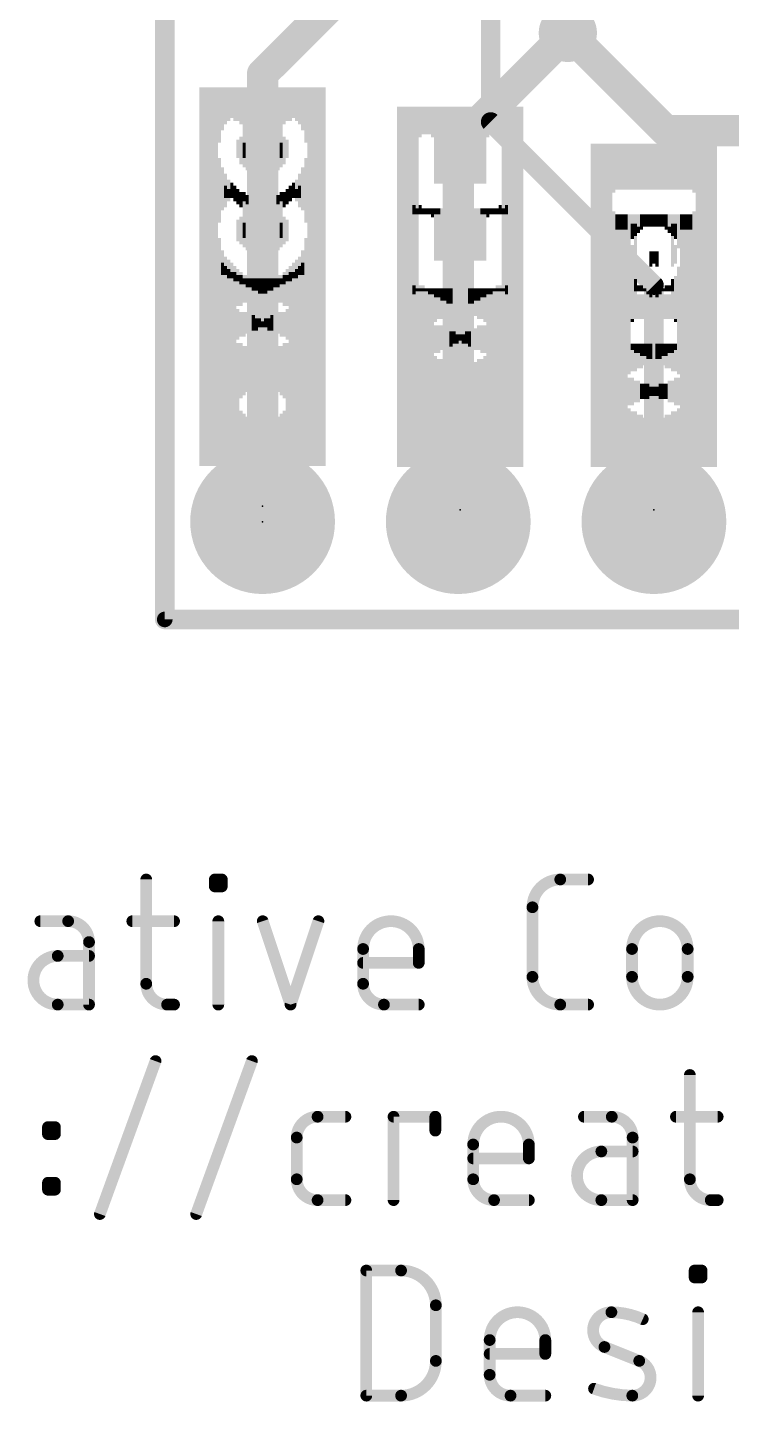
# Model space of a CAD drawing. Extents: x -29.2 to 57.4, y -10.7 to 25.5.
# Drawn here: x -1.78 to 7.36, y -10.16 to 7.69 of the extents above; entities that cross this region are included whole.
import ezdxf

# ---------------------------------------------------------------- set-up
doc = ezdxf.new("R2010")
doc.units = 0
for name, color, linetype in [('1', 12, 'CONTINUOUS'), ('16', 132, 'CONTINUOUS'), ('17', 110, 'CONTINUOUS'), ('18', 110, 'CONTINUOUS'), ('20', 31, 'CONTINUOUS'), ('21', 253, 'CONTINUOUS'), ('22', 253, 'CONTINUOUS'), ('23', 53, 'CONTINUOUS'), ('24', 53, 'CONTINUOUS'), ('51', 253, 'CONTINUOUS')]:
    doc.layers.add(name, color=color, linetype=linetype)

# ---------------------------------------------------------------- blocks, each defined once
blk = doc.blocks.new('RECT')
blk.add_solid([(-0.5, -0.5), (0.5, -0.5), (-0.5, 0.5), (0.5, 0.5)])
blk = doc.blocks.new('ROUNDP')
at = {"const_width": 0.5}
blk.add_lwpolyline([(0, -0.25, 1), (0, 0.25, 1), (0, -0.25)], format="xyb", dxfattribs=at)
blk = doc.blocks.new('ROUNDV')
at = {"const_width": 0.5}
blk.add_lwpolyline([(0, -0.25, 1), (0, 0.25, 1), (0, -0.25)], format="xyb", dxfattribs=at)

msp = doc.modelspace()

# ---------------------------------------------------------------- linework, layer by layer
at = {"layer": '1'}
for points, const_width in [([(0, 25.4), (0, 0)], 0.254), ([(4.2306, 10.4512), (4.2306, 6.4628)], 0.254), ([(5.2324, 7.62), (5.2324, 9.522)], 0.4064), ([(2.4354, 8.252), (1.27, 7.0866)], 0.4064), ([(1.27, 7.0866), (1.27, 1.27)], 0.4064), ([(4.2306, 6.4628), (6.35, 4.3434)], 0.254), ([(6.35, 4.3434), (6.35, 1.27)], 0.254), ([(0, 0), (22.86, 0)], 0.254)]:
    msp.add_lwpolyline(points, dxfattribs=dict(at, const_width=const_width))
for points, const_width in [([(5.1308, 7.62, 1), (5.334, 7.62)], 0.2032), ([(1.3716, 7.0866, 1), (1.1684, 7.0866)], 0.2032), ([(1.1982, 7.1584, 1), (1.3418, 7.0148)], 0.2032), ([(4.2755, 6.5077, 1), (4.1857, 6.4179)], 0.127), ([(4.1671, 6.4628, 1), (4.2941, 6.4628)], 0.127), ([(6.4135, 4.3434, 1), (6.2865, 4.3434)], 0.127), ([(6.3051, 4.2985, 1), (6.3949, 4.3883)], 0.127), ([(1.1684, 1.27, 1), (1.3716, 1.27)], 0.2032), ([(6.2865, 1.27, 1), (6.4135, 1.27)], 0.127), ([(0, 0.0635, 1), (0, -0.0635)], 0.127), ([(-0.0635, 0, 1), (0.0635, 0)], 0.127)]:
    msp.add_lwpolyline(points, format="xyb", dxfattribs=dict(at, const_width=const_width))
at = {"layer": '16'}
for points, const_width in [([(0, 25.4), (0, 0)], 0.254), ([(3.81, 6.1976), (5.2324, 7.62)], 0.4064), ([(5.2324, 7.62), (6.5024, 6.35)], 0.4064), ([(6.5024, 6.35), (11.5125, 6.35)], 0.4064), ([(3.81, 1.27), (3.81, 6.1976)], 0.4064), ([(0, 0), (22.86, 0)], 0.254)]:
    msp.add_lwpolyline(points, dxfattribs=dict(at, const_width=const_width))
for points, const_width in [([(5.3042, 7.6918, 1), (5.1606, 7.5482)], 0.2032), ([(5.3042, 7.5482, 1), (5.1606, 7.6918)], 0.2032), ([(6.5024, 6.4516, 1), (6.5024, 6.2484)], 0.2032), ([(6.4306, 6.2782, 1), (6.5742, 6.4218)], 0.2032), ([(3.9116, 6.1976, 1), (3.7084, 6.1976)], 0.2032), ([(3.7382, 6.2694, 1), (3.8818, 6.1258)], 0.2032), ([(3.7084, 1.27, 1), (3.9116, 1.27)], 0.2032), ([(0, 0.0635, 1), (0, -0.0635)], 0.127), ([(-0.0635, 0, 1), (0.0635, 0)], 0.127)]:
    msp.add_lwpolyline(points, format="xyb", dxfattribs=dict(at, const_width=const_width))
at = {"layer": '20', "const_width": 0.2032}
for points in [[(0, 25.4), (0, 0)], [(0, 0), (22.86, 0)]]:
    msp.add_lwpolyline(points, dxfattribs=at)
at = {"layer": '20', "const_width": 0.1016}
for points in [[(0, 0.0508, 1), (0, -0.0508)], [(-0.0508, 0, 1), (0.0508, 0)]]:
    msp.add_lwpolyline(points, format="xyb", dxfattribs=at)
at = {"layer": '23'}
for p in [(1.27, 1.4732), (1.27, 1.27), (3.8354, 1.4224), (6.35, 1.4224)]:
    msp.add_point(p, dxfattribs=at)
at = {"layer": '24'}
for p in [(1.27, 1.4732), (3.8354, 1.4224), (6.35, 1.4224)]:
    msp.add_point(p, dxfattribs=at)
at = {"layer": '51', "const_width": 0.1524}
for points in [[(-0.2403, -3.3782), (-0.2403, -4.7329)], [(0.6501, -3.4685), (0.6501, -3.3782)], [(0.6501, -3.3782), (0.7404, -3.3782)], [(0.7404, -3.3782), (0.7404, -3.4685)], [(5.1341, -3.3782), (5.4953, -3.3782)], [(0.7404, -3.4685), (0.6501, -3.4685)], [(4.7728, -4.6426), (4.7728, -3.7394)], [(-1.2538, -3.9201), (-1.615, -3.9201)], [(-0.4209, -3.9201), (0.1209, -3.9201)], [(0.6953, -5.0038), (0.6953, -3.9201)], [(1.2719, -3.9201), (1.6331, -5.0038)], [(1.6331, -5.0038), (1.9944, -3.9201)], [(-0.9829, -5.0038), (-0.9829, -4.191)], [(2.5745, -4.7329), (2.5745, -4.2813)], [(3.297, -4.2813), (3.297, -4.4619)], [(6.0655, -4.6426), (6.0655, -4.2813)], [(6.788, -4.2813), (6.788, -4.6426)], [(-0.9829, -4.3716), (-1.3893, -4.3716)], [(3.297, -4.4619), (2.5745, -4.4619)], [(-1.3893, -5.0038), (-0.9829, -5.0038)], [(0.0306, -5.0038), (0.1209, -5.0038)], [(3.297, -5.0038), (2.8454, -5.0038)], [(5.4953, -5.0038), (5.1341, -5.0038)], [(-0.8419, -7.7244), (-0.1194, -5.7376)], [(0.4086, -7.7244), (1.1311, -5.7376)], [(6.8162, -5.9182), (6.8162, -7.2729)], [(1.9839, -6.4601), (2.3451, -6.4601)], [(2.9702, -7.5438), (2.9702, -6.4601)], [(2.9702, -6.4601), (3.5121, -6.4601)], [(3.5121, -6.4601), (3.5121, -6.6407)], [(5.8027, -6.4601), (5.4415, -6.4601)], [(6.6356, -6.4601), (7.1774, -6.4601)], [(-1.5158, -6.6858), (-1.5158, -6.5955)], [(-1.5158, -6.5955), (-1.4255, -6.5955)], [(-1.4255, -6.5955), (-1.4255, -6.6858)], [(-1.4255, -6.6858), (-1.5158, -6.6858)], [(1.713, -7.2729), (1.713, -6.731)], [(4.0038, -7.2729), (4.0038, -6.8213)], [(4.7263, -6.8213), (4.7263, -7.0019)], [(6.0737, -7.5438), (6.0737, -6.731)], [(4.7263, -7.0019), (4.0038, -7.0019)], [(6.0737, -6.9116), (5.6673, -6.9116)], [(-1.5158, -7.4083), (-1.5158, -7.318)], [(-1.5158, -7.318), (-1.4255, -7.318)], [(-1.4255, -7.318), (-1.4255, -7.4083)], [(-1.4255, -7.4083), (-1.5158, -7.4083)], [(2.3451, -7.5438), (1.9839, -7.5438)], [(4.7263, -7.5438), (4.2747, -7.5438)], [(5.6673, -7.5438), (6.0737, -7.5438)], [(7.0871, -7.5438), (7.1774, -7.5438)], [(2.6162, -10.0838), (2.6162, -8.4582)], [(2.6162, -8.4582), (3.0678, -8.4582)], [(6.8783, -8.5485), (6.8783, -8.4582)], [(6.8783, -8.4582), (6.9686, -8.4582)], [(6.9686, -8.4582), (6.9686, -8.5485)], [(6.9686, -8.5485), (6.8783, -8.5485)], [(3.5193, -8.9098), (3.5193, -9.6322)], [(6.9235, -10.0838), (6.9235, -9.0001)], [(4.2175, -9.8129), (4.2175, -9.3613)], [(4.94, -9.3613), (4.94, -9.5419)], [(6.1593, -9.6322), (5.7077, -9.4516)], [(4.94, -9.5419), (4.2175, -9.5419)], [(3.0678, -10.0838), (2.6162, -10.0838)], [(4.94, -10.0838), (4.4885, -10.0838)]]:
    msp.add_lwpolyline(points, dxfattribs=at)
at = {"layer": '51'}
for points, const_width in [([(-0.2022, -3.3782, 1), (-0.2784, -3.3782)], 0.0762), ([(0.6882, -3.3782, 1), (0.612, -3.3782)], 0.0762), ([(0.6501, -3.3401, 1), (0.6501, -3.4163)], 0.0762), ([(0.7785, -3.3782, 1), (0.7023, -3.3782)], 0.0762), ([(0.7404, -3.4163, 1), (0.7404, -3.3401)], 0.0762), ([(5.1341, -3.3782, 0.4142), (4.7728, -3.7394)], 0.1524), ([(5.1341, -3.3401, 1), (5.1341, -3.4163)], 0.0762), ([(5.1341, -3.4163, 1), (5.1341, -3.3401)], 0.0762), ([(5.4953, -3.4163, 1), (5.4953, -3.3401)], 0.0762), ([(0.6501, -3.4304, 1), (0.6501, -3.5066)], 0.0762), ([(0.612, -3.4685, 1), (0.6882, -3.4685)], 0.0762), ([(0.7023, -3.4685, 1), (0.7785, -3.4685)], 0.0762), ([(0.7404, -3.5066, 1), (0.7404, -3.4304)], 0.0762), ([(4.8109, -3.7394, 1), (4.7347, -3.7394)], 0.0762), ([(4.7347, -3.7394, 1), (4.8109, -3.7394)], 0.0762), ([(-1.615, -3.882, 1), (-1.615, -3.9582)], 0.0762), ([(-0.9829, -4.191, 0.4142), (-1.2538, -3.9201)], 0.1524), ([(-1.2538, -3.882, 1), (-1.2538, -3.9582)], 0.0762), ([(-1.2538, -3.9582, 1), (-1.2538, -3.882)], 0.0762), ([(-0.4209, -3.882, 1), (-0.4209, -3.9582)], 0.0762), ([(0.1209, -3.9582, 1), (0.1209, -3.882)], 0.0762), ([(0.7334, -3.9201, 1), (0.6572, -3.9201)], 0.0762), ([(1.308, -3.908, 1), (1.2358, -3.9321)], 0.0762), ([(2.0305, -3.9321, 1), (1.9582, -3.908)], 0.0762), ([(3.297, -4.2813, 1), (2.5745, -4.2813)], 0.1524), ([(6.788, -4.2813, 1), (6.0655, -4.2813)], 0.1524), ([(-0.9448, -4.191, 1), (-1.021, -4.191)], 0.0762), ([(-1.021, -4.191, 1), (-0.9448, -4.191)], 0.0762), ([(2.6126, -4.2813, 1), (2.5364, -4.2813)], 0.0762), ([(2.5364, -4.2813, 1), (2.6126, -4.2813)], 0.0762), ([(3.3351, -4.2813, 1), (3.2589, -4.2813)], 0.0762), ([(3.2589, -4.2813, 1), (3.3351, -4.2813)], 0.0762), ([(6.1036, -4.2813, 1), (6.0274, -4.2813)], 0.0762), ([(6.0274, -4.2813, 1), (6.1036, -4.2813)], 0.0762), ([(6.8261, -4.2813, 1), (6.7499, -4.2813)], 0.0762), ([(6.7499, -4.2813, 1), (6.8261, -4.2813)], 0.0762), ([(-1.3893, -4.3716, 1), (-1.3893, -5.0038)], 0.1524), ([(-1.3893, -4.3335, 1), (-1.3893, -4.4097)], 0.0762), ([(-1.3893, -4.4097, 1), (-1.3893, -4.3335)], 0.0762), ([(-0.9829, -4.4097, 1), (-0.9829, -4.3335)], 0.0762), ([(2.5745, -4.4238, 1), (2.5745, -4.5)], 0.0762), ([(3.2589, -4.4619, 1), (3.3351, -4.4619)], 0.0762), ([(3.297, -4.5, 1), (3.297, -4.4238)], 0.0762), ([(4.7728, -4.6426, 0.4142), (5.1341, -5.0038)], 0.1524), ([(4.8109, -4.6426, 1), (4.7347, -4.6426)], 0.0762), ([(4.7347, -4.6426, 1), (4.8109, -4.6426)], 0.0762), ([(6.0655, -4.6426, 1), (6.788, -4.6426)], 0.1524), ([(6.1036, -4.6426, 1), (6.0274, -4.6426)], 0.0762), ([(6.0274, -4.6426, 1), (6.1036, -4.6426)], 0.0762), ([(6.8261, -4.6426, 1), (6.7499, -4.6426)], 0.0762), ([(6.7499, -4.6426, 1), (6.8261, -4.6426)], 0.0762), ([(-0.2403, -4.7329, 0.4142), (0.0306, -5.0038)], 0.1524), ([(-0.2022, -4.7329, 1), (-0.2784, -4.7329)], 0.0762), ([(-0.2784, -4.7329, 1), (-0.2022, -4.7329)], 0.0762), ([(2.5745, -4.7329, 0.4142), (2.8454, -5.0038)], 0.1524), ([(2.6126, -4.7329, 1), (2.5364, -4.7329)], 0.0762), ([(2.5364, -4.7329, 1), (2.6126, -4.7329)], 0.0762), ([(-1.3893, -4.9657, 1), (-1.3893, -5.0419)], 0.0762), ([(-1.3893, -5.0419, 1), (-1.3893, -4.9657)], 0.0762), ([(-1.021, -5.0038, 1), (-0.9448, -5.0038)], 0.0762), ([(-0.9829, -5.0419, 1), (-0.9829, -4.9657)], 0.0762), ([(0.0306, -4.9657, 1), (0.0306, -5.0419)], 0.0762), ([(0.0306, -5.0419, 1), (0.0306, -4.9657)], 0.0762), ([(0.1209, -5.0419, 1), (0.1209, -4.9657)], 0.0762), ([(0.6572, -5.0038, 1), (0.7334, -5.0038)], 0.0762), ([(1.597, -4.9918, 1), (1.6693, -5.0158)], 0.0762), ([(1.597, -5.0158, 1), (1.6693, -4.9918)], 0.0762), ([(2.8454, -4.9657, 1), (2.8454, -5.0419)], 0.0762), ([(2.8454, -5.0419, 1), (2.8454, -4.9657)], 0.0762), ([(3.297, -5.0419, 1), (3.297, -4.9657)], 0.0762), ([(5.1341, -4.9657, 1), (5.1341, -5.0419)], 0.0762), ([(5.1341, -5.0419, 1), (5.1341, -4.9657)], 0.0762), ([(5.4953, -5.0419, 1), (5.4953, -4.9657)], 0.0762), ([(-0.0836, -5.7506, 1), (-0.1552, -5.7246)], 0.0762), ([(1.1669, -5.7506, 1), (1.0953, -5.7246)], 0.0762), ([(6.8543, -5.9182, 1), (6.7781, -5.9182)], 0.0762), ([(1.9839, -6.4601, 0.4142), (1.713, -6.731)], 0.1524), ([(1.9839, -6.422, 1), (1.9839, -6.4982)], 0.0762), ([(1.9839, -6.4982, 1), (1.9839, -6.422)], 0.0762), ([(2.3451, -6.4982, 1), (2.3451, -6.422)], 0.0762), ([(3.0083, -6.4601, 1), (2.9321, -6.4601)], 0.0762), ([(2.9702, -6.422, 1), (2.9702, -6.4982)], 0.0762), ([(3.5502, -6.4601, 1), (3.474, -6.4601)], 0.0762), ([(3.5121, -6.4982, 1), (3.5121, -6.422)], 0.0762), ([(4.7263, -6.8213, 1), (4.0038, -6.8213)], 0.1524), ([(5.4415, -6.422, 1), (5.4415, -6.4982)], 0.0762), ([(6.0737, -6.731, 0.4142), (5.8027, -6.4601)], 0.1524), ([(5.8027, -6.422, 1), (5.8027, -6.4982)], 0.0762), ([(5.8027, -6.4982, 1), (5.8027, -6.422)], 0.0762), ([(6.6356, -6.422, 1), (6.6356, -6.4982)], 0.0762), ([(7.1774, -6.4982, 1), (7.1774, -6.422)], 0.0762), ([(-1.4777, -6.5955, 1), (-1.5539, -6.5955)], 0.0762), ([(-1.5158, -6.5574, 1), (-1.5158, -6.6336)], 0.0762), ([(-1.3874, -6.5955, 1), (-1.4636, -6.5955)], 0.0762), ([(-1.4255, -6.6336, 1), (-1.4255, -6.5574)], 0.0762), ([(3.474, -6.6407, 1), (3.5502, -6.6407)], 0.0762), ([(-1.5158, -6.6477, 1), (-1.5158, -6.7239)], 0.0762), ([(-1.5539, -6.6858, 1), (-1.4777, -6.6858)], 0.0762), ([(-1.4636, -6.6858, 1), (-1.3874, -6.6858)], 0.0762), ([(-1.4255, -6.7239, 1), (-1.4255, -6.6477)], 0.0762), ([(1.7511, -6.731, 1), (1.6749, -6.731)], 0.0762), ([(1.6749, -6.731, 1), (1.7511, -6.731)], 0.0762), ([(4.0419, -6.8213, 1), (3.9657, -6.8213)], 0.0762), ([(4.7644, -6.8213, 1), (4.6882, -6.8213)], 0.0762), ([(6.1118, -6.731, 1), (6.0356, -6.731)], 0.0762), ([(6.0356, -6.731, 1), (6.1118, -6.731)], 0.0762), ([(3.9657, -6.8213, 1), (4.0419, -6.8213)], 0.0762), ([(4.0038, -6.9638, 1), (4.0038, -7.04)], 0.0762), ([(4.6882, -6.8213, 1), (4.7644, -6.8213)], 0.0762), ([(4.7263, -7.04, 1), (4.7263, -6.9638)], 0.0762), ([(5.6673, -6.9116, 1), (5.6673, -7.5438)], 0.1524), ([(5.6673, -6.8735, 1), (5.6673, -6.9497)], 0.0762), ([(5.6673, -6.9497, 1), (5.6673, -6.8735)], 0.0762), ([(6.0737, -6.9497, 1), (6.0737, -6.8735)], 0.0762), ([(4.6882, -7.0019, 1), (4.7644, -7.0019)], 0.0762), ([(-1.4777, -7.318, 1), (-1.5539, -7.318)], 0.0762), ([(-1.5158, -7.2799, 1), (-1.5158, -7.3561)], 0.0762), ([(-1.3874, -7.318, 1), (-1.4636, -7.318)], 0.0762), ([(-1.4255, -7.3561, 1), (-1.4255, -7.2799)], 0.0762), ([(1.713, -7.2729, 0.4142), (1.9839, -7.5438)], 0.1524), ([(1.7511, -7.2729, 1), (1.6749, -7.2729)], 0.0762), ([(1.6749, -7.2729, 1), (1.7511, -7.2729)], 0.0762), ([(4.0038, -7.2729, 0.4142), (4.2747, -7.5438)], 0.1524), ([(4.0419, -7.2729, 1), (3.9657, -7.2729)], 0.0762), ([(3.9657, -7.2729, 1), (4.0419, -7.2729)], 0.0762), ([(6.8162, -7.2729, 0.4142), (7.0871, -7.5438)], 0.1524), ([(6.8543, -7.2729, 1), (6.7781, -7.2729)], 0.0762), ([(6.7781, -7.2729, 1), (6.8543, -7.2729)], 0.0762), ([(-1.5158, -7.3702, 1), (-1.5158, -7.4464)], 0.0762), ([(-1.5539, -7.4083, 1), (-1.4777, -7.4083)], 0.0762), ([(-1.4636, -7.4083, 1), (-1.3874, -7.4083)], 0.0762), ([(-1.4255, -7.4464, 1), (-1.4255, -7.3702)], 0.0762), ([(1.9839, -7.5057, 1), (1.9839, -7.5819)], 0.0762), ([(1.9839, -7.5819, 1), (1.9839, -7.5057)], 0.0762), ([(2.3451, -7.5819, 1), (2.3451, -7.5057)], 0.0762), ([(4.2747, -7.5057, 1), (4.2747, -7.5819)], 0.0762), ([(4.2747, -7.5819, 1), (4.2747, -7.5057)], 0.0762), ([(4.7263, -7.5819, 1), (4.7263, -7.5057)], 0.0762), ([(5.6673, -7.5057, 1), (5.6673, -7.5819)], 0.0762), ([(5.6673, -7.5819, 1), (5.6673, -7.5057)], 0.0762), ([(6.0737, -7.5819, 1), (6.0737, -7.5057)], 0.0762), ([(7.0871, -7.5057, 1), (7.0871, -7.5819)], 0.0762), ([(7.0871, -7.5819, 1), (7.0871, -7.5057)], 0.0762), ([(7.1774, -7.5819, 1), (7.1774, -7.5057)], 0.0762), ([(-0.8777, -7.7114, 1), (-0.8061, -7.7374)], 0.0762), ([(0.3728, -7.7114, 1), (0.4444, -7.7374)], 0.0762), ([(2.9321, -7.5438, 1), (3.0083, -7.5438)], 0.0762), ([(6.0356, -7.5438, 1), (6.1118, -7.5438)], 0.0762), ([(2.6543, -8.4582, 1), (2.5781, -8.4582)], 0.0762), ([(2.6162, -8.4201, 1), (2.6162, -8.4963)], 0.0762), ([(3.5193, -8.9098, 0.4142), (3.0678, -8.4582)], 0.1524), ([(3.0678, -8.4201, 1), (3.0678, -8.4963)], 0.0762), ([(3.0678, -8.4963, 1), (3.0678, -8.4201)], 0.0762), ([(6.9164, -8.4582, 1), (6.8402, -8.4582)], 0.0762), ([(6.8783, -8.4201, 1), (6.8783, -8.4963)], 0.0762), ([(7.0067, -8.4582, 1), (6.9305, -8.4582)], 0.0762), ([(6.9686, -8.4963, 1), (6.9686, -8.4201)], 0.0762), ([(6.8783, -8.5104, 1), (6.8783, -8.5866)], 0.0762), ([(6.8402, -8.5485, 1), (6.9164, -8.5485)], 0.0762), ([(6.9305, -8.5485, 1), (7.0067, -8.5485)], 0.0762), ([(6.9686, -8.5866, 1), (6.9686, -8.5104)], 0.0762), ([(3.5574, -8.9098, 1), (3.4812, -8.9098)], 0.0762), ([(3.4812, -8.9098, 1), (3.5574, -8.9098)], 0.0762), ([(4.94, -9.3613, 1), (4.2175, -9.3613)], 0.1524), ([(5.798, -9.0001, 0.8318), (5.7077, -9.4516)], 0.1524), ([(6.2044, -9.0904, 0.1026), (5.798, -9.0001)], 0.1524), ([(5.7986, -8.962, 1), (5.7975, -9.0382)], 0.0762), ([(5.7975, -9.0382, 1), (5.7986, -8.962)], 0.0762), ([(6.9616, -9.0001, 1), (6.8854, -9.0001)], 0.0762), ([(6.1888, -9.1251, 1), (6.2201, -9.0556)], 0.0762), ([(4.2556, -9.3613, 1), (4.1794, -9.3613)], 0.0762), ([(4.1794, -9.3613, 1), (4.2556, -9.3613)], 0.0762), ([(4.9781, -9.3613, 1), (4.9019, -9.3613)], 0.0762), ([(4.9019, -9.3613, 1), (4.9781, -9.3613)], 0.0762), ([(5.7219, -9.4163, 1), (5.6936, -9.487)], 0.0762), ([(5.6936, -9.487, 1), (5.7219, -9.4162)], 0.0762), ([(3.0678, -10.0838, 0.4142), (3.5193, -9.6322)], 0.1524), ([(3.5574, -9.6322, 1), (3.4812, -9.6322)], 0.0762), ([(3.4812, -9.6322, 1), (3.5574, -9.6322)], 0.0762), ([(4.2175, -9.5038, 1), (4.2175, -9.58)], 0.0762), ([(4.9019, -9.5419, 1), (4.9781, -9.5419)], 0.0762), ([(4.94, -9.58, 1), (4.94, -9.5038)], 0.0762), ([(6.0689, -10.0838, 0.8318), (6.1593, -9.6322)], 0.1524), ([(6.1734, -9.5969, 1), (6.1451, -9.6676)], 0.0762), ([(6.1451, -9.6676, 1), (6.1734, -9.5969)], 0.0762), ([(4.2175, -9.8129, 0.4142), (4.4885, -10.0838)], 0.1524), ([(4.2556, -9.8129, 1), (4.1794, -9.8129)], 0.0762), ([(4.1794, -9.8129, 1), (4.2556, -9.8129)], 0.0762), ([(5.5851, -9.9576, 1), (5.5593, -10.0293)], 0.0762), ([(5.5722, -9.9935, 0.083), (6.0689, -10.0838)], 0.1524), ([(2.6162, -10.0457, 1), (2.6162, -10.1219)], 0.0762), ([(2.5781, -10.0838, 1), (2.6543, -10.0838)], 0.0762), ([(3.0678, -10.0457, 1), (3.0678, -10.1219)], 0.0762), ([(3.0678, -10.1219, 1), (3.0678, -10.0457)], 0.0762), ([(4.4885, -10.0457, 1), (4.4885, -10.1219)], 0.0762), ([(4.4885, -10.1219, 1), (4.4885, -10.0457)], 0.0762), ([(4.94, -10.1219, 1), (4.94, -10.0457)], 0.0762), ([(6.0695, -10.0457, 1), (6.0684, -10.1219)], 0.0762), ([(6.0684, -10.1219, 1), (6.0695, -10.0457)], 0.0762), ([(6.8854, -10.0838, 1), (6.9616, -10.0838)], 0.0762)]:
    msp.add_lwpolyline(points, format="xyb", dxfattribs=dict(at, const_width=const_width))

# ---------------------------------------------------------------- block references
at = {"layer": '17', "xscale": 1.8796, "yscale": 1.8796, "rotation": 90}
for p in [(1.27, 1.27), (1.27, 1.27), (3.81, 1.27), (3.81, 1.27), (6.35, 1.27), (6.35, 1.27)]:
    msp.add_blockref('ROUNDP', p, dxfattribs=at)
at = {"layer": '18', "xscale": 0.7556, "yscale": 0.7556}
msp.add_blockref('ROUNDV', (5.2324, 7.62), dxfattribs=at)
msp.add_blockref('ROUNDV', (5.2324, 7.62), dxfattribs=at)
at = {"layer": '21', "yscale": 0.04, "rotation": 90}
for p, xscale in [((0.47, 4.4532), 4.92), ((0.51, 4.4532), 4.92), ((0.55, 4.4532), 4.92), ((0.59, 4.4532), 4.92), ((0.63, 6.5732), 0.68), ((0.67, 6.6332), 0.56), ((0.71, 6.6732), 0.48), ((0.75, 6.6932), 0.44), ((0.79, 6.7132), 0.4), ((0.83, 6.7132), 0.4), ((0.87, 6.7132), 0.4), ((0.91, 6.6932), 0.44), ((0.95, 6.6932), 0.44), ((0.99, 6.6732), 0.48), ((1.03, 6.3932), 1.04), ((1.07, 6.3732), 1.08), ((1.11, 6.3732), 1.08), ((1.15, 6.3532), 1.12), ((1.19, 6.3532), 1.12), ((1.23, 6.3532), 1.12), ((1.27, 6.3532), 1.12), ((1.31, 6.3532), 1.12), ((1.35, 6.3732), 1.08), ((1.39, 6.3732), 1.08), ((1.43, 6.3932), 1.04), ((1.47, 6.6732), 0.48), ((1.51, 6.6932), 0.44), ((1.55, 6.7132), 0.4), ((1.59, 6.7132), 0.4), ((1.63, 6.7132), 0.4), ((1.67, 6.7132), 0.4), ((1.71, 6.6932), 0.44), ((1.75, 6.6732), 0.48), ((1.79, 6.6332), 0.56), ((1.83, 6.5532), 0.72), ((1.87, 4.4532), 4.92), ((1.91, 4.4532), 4.92), ((1.95, 4.4532), 4.92), ((1.99, 4.4532), 4.92), ((2.03, 4.4532), 4.92), ((2.07, 4.4532), 4.92), ((3.0354, 4.3224), 4.68), ((3.0754, 4.3224), 4.68), ((3.1154, 4.3224), 4.68), ((3.1554, 4.3224), 4.68), ((3.1954, 6.4424), 0.44), ((3.2354, 6.4624), 0.4), ((3.2754, 6.4824), 0.36), ((3.3154, 6.4824), 0.36), ((3.3554, 6.4824), 0.36), ((3.3954, 6.4824), 0.36), ((3.4354, 6.4824), 0.36), ((3.4754, 6.4624), 0.4), ((3.6354, 6.3424), 0.64), ((3.6754, 6.3824), 0.56), ((3.7154, 6.3824), 0.56), ((3.7554, 6.4024), 0.52), ((3.7954, 6.4024), 0.52), ((3.8354, 6.3824), 0.56), ((3.8754, 6.3824), 0.56), ((3.9154, 6.3624), 0.6), ((4.1154, 6.4624), 0.4), ((4.1554, 6.4824), 0.36), ((4.1954, 6.4824), 0.36), ((4.2354, 6.4824), 0.36), ((4.2754, 6.4824), 0.36), ((4.3154, 6.4824), 0.36), ((4.3554, 6.4624), 0.4), ((4.3954, 4.3224), 4.68), ((4.4354, 4.3224), 4.68), ((4.4754, 4.3224), 4.68), ((4.5154, 4.3224), 4.68), ((4.5554, 4.3224), 4.68), ((4.5954, 4.3224), 4.68), ((4.6354, 4.3224), 4.68), ((0.99, 6.0932), 0.36), ((1.47, 6.0932), 0.36), ((0.95, 6.1132), 0.24), ((1.51, 6.0932), 0.2), ((5.55, 4.0824), 4.2), ((5.59, 4.0824), 4.2), ((5.63, 4.0824), 4.2), ((5.67, 5.9624), 0.44), ((5.71, 5.9824), 0.4), ((5.75, 5.9824), 0.4), ((5.79, 5.9824), 0.4), ((5.83, 5.9824), 0.4), ((5.87, 5.9824), 0.4), ((5.91, 5.9624), 0.44), ((5.95, 5.9024), 0.56), ((5.99, 5.8824), 0.6), ((6.03, 5.8824), 0.6), ((6.07, 5.9824), 0.4), ((6.11, 6.0024), 0.36), ((6.15, 6.0024), 0.36), ((6.19, 6.0024), 0.36), ((6.23, 6.0024), 0.36), ((6.27, 6.0024), 0.36), ((6.31, 5.9824), 0.4), ((6.35, 5.8824), 0.6), ((6.39, 5.8824), 0.6), ((6.43, 5.8824), 0.6), ((6.47, 5.8824), 0.6), ((6.51, 5.8824), 0.6), ((6.55, 5.8824), 0.6), ((6.59, 5.8824), 0.6), ((6.63, 5.8824), 0.6), ((6.67, 5.8824), 0.6), ((6.71, 5.8824), 0.6), ((6.75, 5.8824), 0.6), ((6.79, 5.8824), 0.6), ((6.83, 5.8824), 0.6), ((6.87, 5.8624), 0.64), ((6.91, 5.5424), 1.28), ((6.95, 4.0824), 4.2), ((6.99, 4.0824), 4.2), ((7.03, 4.0824), 4.2), ((7.07, 4.0824), 4.2), ((7.11, 4.0824), 4.2), ((7.15, 4.0824), 4.2), ((0.63, 5.5732), 0.76), ((1.83, 5.5732), 0.84), ((0.67, 5.5732), 0.52), ((0.71, 5.5732), 0.36), ((0.75, 5.5732), 0.28), ((1.71, 5.5732), 0.28), ((1.75, 5.5732), 0.44), ((1.79, 5.5932), 0.56), ((0.79, 5.5532), 0.16), ((0.83, 5.5332), 0.12), ((0.87, 5.5332), 0.12), ((0.91, 5.4932), 0.12), ((1.51, 5.4932), 0.12), ((1.55, 5.4932), 0.12), ((1.59, 5.5332), 0.12), ((1.63, 5.5532), 0.16), ((1.67, 5.5732), 0.2), ((0.95, 5.4532), 0.12), ((0.99, 5.4332), 0.16), ((1.03, 5.1732), 0.68), ((1.07, 5.1332), 0.68), ((1.11, 5.1332), 0.68), ((1.15, 5.1132), 0.72), ((1.19, 5.1132), 0.72), ((1.23, 5.1132), 0.72), ((1.27, 5.1132), 0.72), ((1.31, 5.1132), 0.72), ((1.35, 5.1332), 0.68), ((1.39, 5.1332), 0.68), ((1.43, 5.1732), 0.68), ((1.47, 5.4532), 0.12), ((3.1954, 5.3024), 0.24), ((3.2354, 5.3224), 0.12), ((4.3554, 5.3224), 0.12), ((5.67, 3.7224), 3.48), ((5.71, 4.4224), 1.92), ((0.95, 5.0532), 0.28), ((0.99, 5.0532), 0.36), ((1.47, 5.0532), 0.36), ((3.2754, 5.3024), 0.08), ((3.3154, 5.3024), 0.08), ((3.3554, 5.3024), 0.08), ((3.3954, 5.3024), 0.08), ((3.4354, 5.3024), 0.08), ((3.4754, 5.2824), 0.12), ((3.5154, 5.0024), 0.68), ((3.5554, 5.0024), 0.68), ((3.5954, 5.0024), 0.68), ((3.6354, 5.1624), 0.36), ((3.6754, 5.2024), 0.28), ((3.7154, 5.2224), 0.24), ((3.7554, 5.2224), 0.24), ((3.7954, 5.2224), 0.24), ((3.8354, 5.2224), 0.24), ((3.8754, 5.2224), 0.24), ((3.9154, 5.2024), 0.28), ((3.9554, 5.0024), 0.68), ((3.9954, 5.0024), 0.68), ((4.0354, 5.0024), 0.68), ((4.0754, 5.0024), 0.68), ((4.1154, 5.3024), 0.08), ((4.1554, 5.3024), 0.08), ((4.1954, 5.3024), 0.08), ((4.2354, 5.3024), 0.08), ((4.2754, 5.3024), 0.08), ((4.3154, 5.3024), 0.08), ((5.75, 4.4424), 1.8), ((5.79, 4.4424), 1.72), ((5.83, 4.4424), 1.72), ((5.87, 4.4224), 1.68), ((5.91, 4.4224), 1.68), ((5.95, 4.4024), 1.72), ((5.99, 4.4024), 1.72), ((6.03, 5.0424), 0.44), ((6.35, 5.1824), 0.16), ((6.39, 5.1824), 0.16), ((6.43, 5.1824), 0.16), ((6.47, 5.1824), 0.16), ((6.51, 5.1624), 0.2), ((6.55, 5.1424), 0.24), ((6.59, 4.9224), 0.68), ((6.63, 5.1424), 0.24), ((6.67, 5.1424), 0.24), ((6.71, 5.1624), 0.2), ((6.75, 5.1624), 0.2), ((6.79, 5.1624), 0.2), ((6.83, 5.1624), 0.2), ((6.87, 5.1624), 0.28), ((1.51, 5.0532), 0.2), ((6.07, 5.0424), 0.2), ((6.11, 5.0624), 0.16), ((6.15, 5.0624), 0.08), ((6.19, 5.0824), 0.04), ((6.27, 5.1224), 0.04), ((6.31, 5.1224), 0.04), ((0.63, 4.6132), 0.6), ((1.83, 3.4732), 2.96), ((6.63, 4.7424), 0.24), ((0.67, 4.5932), 0.4), ((0.71, 4.5732), 0.28), ((1.71, 4.3332), 0.68), ((1.75, 4.3532), 0.72), ((1.79, 4.3732), 0.84), ((6.31, 4.7224), 0.12), ((6.35, 4.7024), 0.16), ((6.39, 4.6824), 0.2), ((0.75, 4.5532), 0.16), ((0.79, 4.5332), 0.12), ((0.83, 4.4932), 0.12), ((0.87, 4.4732), 0.08), ((0.91, 4.4532), 0.12), ((0.95, 4.4332), 0.08), ((0.99, 4.4132), 0.12), ((1.43, 4.3132), 0.32), ((1.47, 4.2932), 0.36), ((1.51, 4.2932), 0.36), ((1.55, 4.2932), 0.44), ((1.59, 4.3132), 0.48), ((1.63, 4.3132), 0.56), ((1.67, 4.3332), 0.6), ((6.03, 4.3424), 0.48), ((6.91, 3.2824), 2.6), ((1.03, 4.3932), 0.08), ((1.07, 4.3732), 0.12), ((1.11, 4.3732), 0.12), ((1.15, 4.3532), 0.16), ((1.19, 4.3532), 0.16), ((1.23, 4.3332), 0.2), ((1.27, 4.3332), 0.2), ((1.31, 4.3132), 0.24), ((1.35, 4.3132), 0.24), ((1.39, 4.2932), 0.28), ((3.1954, 4.2824), 0.28), ((3.2354, 4.2824), 0.12), ((3.2754, 4.2824), 0.04), ((3.3154, 4.2824), 0.04), ((3.3554, 4.2824), 0.04), ((3.3954, 4.2824), 0.04), ((3.4354, 4.2624), 0.08), ((3.4754, 4.2624), 0.08), ((3.5154, 4.2424), 0.12), ((3.5554, 4.2424), 0.12), ((3.5954, 4.2224), 0.16), ((3.6354, 4.2224), 0.16), ((3.6754, 4.2024), 0.2), ((3.7154, 4.2024), 0.2), ((3.7554, 4.1824), 0.24), ((3.7954, 4.1824), 0.24), ((3.8354, 4.1624), 0.28), ((3.8754, 4.1624), 0.28), ((3.9154, 4.1424), 0.32), ((3.9554, 4.1424), 0.32), ((3.9954, 4.1224), 0.36), ((4.0354, 4.1224), 0.36), ((4.0754, 4.1024), 0.4), ((4.1154, 4.1024), 0.4), ((4.1554, 4.0824), 0.44), ((4.1954, 4.0824), 0.44), ((4.2354, 4.0624), 0.48), ((4.2754, 4.0624), 0.48), ((4.3154, 4.0624), 0.56), ((4.3554, 4.0424), 0.6), ((6.07, 4.3424), 0.24), ((6.11, 4.3424), 0.16), ((6.15, 4.3024), 0.08), ((6.19, 4.3024), 0.08), ((6.23, 4.2824), 0.04), ((6.71, 4.1024), 0.4), ((6.75, 4.1224), 0.44), ((6.79, 4.1224), 0.44), ((6.83, 4.1224), 0.52), ((6.87, 4.1624), 0.6), ((0.63, 3.8332), 0.72), ((0.67, 3.8332), 0.64), ((0.71, 3.8532), 0.6), ((0.75, 3.8332), 0.56), ((0.79, 3.8532), 0.52), ((6.27, 4.2424), 0.04), ((6.31, 4.2224), 0.08), ((6.35, 4.1024), 0.32), ((6.39, 4.0624), 0.32), ((6.43, 4.0624), 0.32), ((6.47, 4.0624), 0.32), ((6.51, 4.0624), 0.32), ((6.55, 4.0624), 0.32), ((6.59, 4.0824), 0.36), ((6.63, 4.0824), 0.36), ((6.67, 4.0824), 0.36), ((0.83, 3.8332), 0.48), ((0.87, 3.8332), 0.48), ((0.91, 3.8332), 0.4), ((0.95, 3.8332), 0.4), ((0.99, 3.8332), 0.32), ((1.03, 3.8332), 0.32), ((1.07, 3.8532), 0.28), ((1.11, 3.8332), 0.24), ((1.15, 3.8532), 0.2), ((3.1954, 3.6624), 0.72), ((3.2354, 3.6624), 0.64), ((3.2754, 3.6424), 0.6), ((3.3154, 3.6624), 0.56), ((6.03, 3.7624), 0.52), ((1.19, 3.8332), 0.16), ((1.23, 3.8532), 0.12), ((1.27, 3.8332), 0.08), ((1.31, 3.8532), 0.04), ((3.3554, 3.6424), 0.52), ((3.3954, 3.6624), 0.48), ((3.4354, 3.6424), 0.44), ((3.4754, 3.6424), 0.44), ((3.5154, 3.6424), 0.36), ((3.5554, 3.6424), 0.36), ((3.5954, 3.6624), 0.32), ((3.6354, 3.6424), 0.28), ((3.6754, 3.6624), 0.24), ((6.07, 3.8824), 0.04), ((1.55, 3.2732), 0.64), ((1.59, 3.2732), 0.64), ((1.63, 3.2932), 0.68), ((1.67, 3.2932), 0.68), ((1.71, 3.2932), 0.76), ((1.75, 3.2732), 0.8), ((1.79, 2.8532), 1.72), ((3.7154, 3.6424), 0.2), ((3.7554, 3.6624), 0.16), ((3.7954, 3.6424), 0.12), ((3.8354, 3.6624), 0.08), ((3.8754, 3.6424), 0.04), ((3.9154, 3.6424), 0.04), ((6.07, 3.5424), 0.08), ((6.11, 3.5224), 0.12), ((6.15, 3.5224), 0.12), ((6.19, 3.5024), 0.16), ((6.23, 3.5024), 0.16), ((6.27, 3.4824), 0.2), ((6.31, 3.4824), 0.2), ((6.35, 3.4624), 0.24), ((6.39, 3.4624), 0.24), ((6.43, 3.4424), 0.28), ((6.47, 3.4424), 0.28), ((6.51, 3.4224), 0.32), ((6.55, 3.4224), 0.32), ((6.59, 3.4024), 0.36), ((6.63, 3.4024), 0.36), ((6.67, 3.3824), 0.4), ((6.71, 3.3824), 0.4), ((6.75, 3.3624), 0.44), ((6.79, 3.3624), 0.44), ((6.83, 3.3424), 0.48), ((6.87, 3.3224), 0.52), ((1.15, 3.1732), 0.44), ((1.19, 3.1732), 0.44), ((1.23, 3.2532), 0.36), ((1.27, 3.2932), 0.28), ((1.31, 3.3332), 0.28), ((1.35, 3.3332), 0.28), ((1.39, 3.3532), 0.32), ((1.43, 3.3532), 0.32), ((1.47, 3.3732), 0.36), ((1.51, 3.3132), 0.48), ((4.1554, 3.1824), 0.48), ((4.1954, 2.7024), 1.44), ((4.2354, 2.7224), 1.48), ((4.2754, 2.7224), 1.48), ((4.3154, 2.7424), 1.52), ((4.3554, 2.7624), 1.56), ((0.63, 2.6732), 1.36), ((0.67, 2.6332), 1.28), ((0.71, 2.6132), 1.24), ((0.75, 2.6132), 1.24), ((0.79, 2.6132), 1.24), ((0.83, 2.6132), 1.24), ((0.87, 2.6332), 1.28), ((0.91, 2.6332), 1.28), ((0.95, 2.6532), 1.32), ((0.99, 3.0932), 0.44), ((1.03, 3.1332), 0.44), ((1.07, 3.1532), 0.4), ((1.11, 3.1532), 0.4), ((3.7554, 2.6024), 1.24), ((3.7954, 2.6024), 1.24), ((3.8354, 2.6224), 1.28), ((3.8754, 2.6224), 1.28), ((3.9154, 3.1424), 0.32), ((3.9554, 3.1624), 0.28), ((3.9954, 3.1824), 0.32), ((4.0354, 3.1824), 0.32), ((4.0754, 3.2024), 0.36), ((4.1154, 3.1824), 0.4), ((5.71, 2.9424), 0.72), ((5.75, 2.9424), 0.64), ((5.79, 2.9624), 0.6), ((5.83, 2.9624), 0.6), ((5.87, 2.9624), 0.52), ((5.91, 2.9624), 0.52), ((3.1954, 2.5624), 1.16), ((3.2354, 2.5424), 1.12), ((3.3954, 2.5224), 1.08), ((3.4354, 2.5224), 1.08), ((3.4754, 2.5424), 1.12), ((3.5154, 2.5424), 1.12), ((3.5554, 2.5624), 1.16), ((3.5954, 2.5624), 1.16), ((3.6354, 2.5624), 1.16), ((3.6754, 2.5824), 1.2), ((3.7154, 2.5824), 1.2), ((5.95, 2.9624), 0.44), ((5.99, 2.9624), 0.44), ((6.03, 2.9624), 0.36), ((6.07, 2.9624), 0.36), ((6.11, 2.9624), 0.28), ((6.15, 2.9624), 0.28), ((6.19, 2.9624), 0.2), ((6.23, 2.9624), 0.2), ((6.27, 2.9624), 0.2), ((3.2754, 2.5024), 1.04), ((3.3154, 2.5024), 1.04), ((3.3554, 2.5024), 1.04), ((6.31, 2.9624), 0.12), ((6.35, 2.9624), 0.12), ((6.39, 2.9624), 0.04), ((6.43, 2.9624), 0.04), ((6.87, 2.4224), 0.88), ((0.99, 2.3532), 0.72), ((6.59, 2.3424), 0.72), ((6.63, 2.3424), 0.72), ((6.67, 2.3624), 0.76), ((6.71, 2.3624), 0.76), ((6.75, 2.3824), 0.8), ((6.79, 2.3824), 0.8), ((6.83, 2.4024), 0.84), ((1.03, 2.3332), 0.68), ((1.07, 2.3132), 0.64), ((1.11, 2.3132), 0.64), ((1.15, 2.3132), 0.64), ((1.19, 2.3132), 0.64), ((1.23, 2.2532), 0.52), ((1.55, 2.3132), 0.64), ((1.59, 2.3132), 0.64), ((1.63, 2.3132), 0.64), ((1.67, 2.3132), 0.64), ((1.71, 2.3132), 0.64), ((1.75, 2.3332), 0.68), ((6.19, 2.2424), 0.52), ((6.23, 2.2424), 0.52), ((6.27, 2.2624), 0.56), ((6.31, 2.2624), 0.56), ((6.35, 2.2824), 0.6), ((6.39, 2.2824), 0.6), ((6.43, 2.3024), 0.64), ((6.47, 2.3024), 0.64), ((6.51, 2.3224), 0.68), ((6.55, 2.3224), 0.68), ((1.27, 2.1932), 0.4), ((1.31, 2.1932), 0.4), ((1.35, 2.1932), 0.4), ((1.39, 2.1932), 0.4), ((1.43, 2.1932), 0.4), ((1.47, 2.1932), 0.4), ((1.51, 2.2332), 0.48), ((3.9154, 2.1824), 0.4), ((3.9554, 2.1624), 0.36), ((3.9954, 2.1624), 0.36), ((4.0354, 2.1624), 0.36), ((4.0754, 2.1624), 0.36), ((4.1154, 2.1824), 0.4), ((4.1554, 2.2024), 0.44), ((5.71, 2.2224), 0.48), ((5.75, 2.1824), 0.4), ((5.79, 2.1624), 0.36), ((5.83, 2.1624), 0.36), ((5.87, 2.1624), 0.36), ((5.91, 2.1624), 0.36), ((5.95, 2.1824), 0.4), ((5.99, 2.1824), 0.4), ((6.03, 2.2024), 0.44), ((6.07, 2.2024), 0.44), ((6.11, 2.2224), 0.48), ((6.15, 2.2224), 0.48)]:
    msp.add_blockref('RECT', p, dxfattribs=dict(at, xscale=xscale))
for p in [(3.5154, 6.1624), (3.5554, 6.1624), (3.5954, 6.1624), (3.9554, 6.1624), (3.9954, 6.1624), (4.0354, 6.1624), (4.0754, 6.1624)]:
    msp.add_blockref('RECT', p, dxfattribs=at)
at = {"layer": '22', "yscale": 0.04, "rotation": 90}
for p, xscale in [((0.47, 4.4532), 4.92), ((0.51, 4.4532), 4.92), ((0.55, 4.4532), 4.92), ((0.59, 4.4532), 4.92), ((0.63, 4.4532), 4.92), ((0.67, 4.4532), 4.92), ((0.71, 6.5532), 0.72), ((0.75, 6.6332), 0.56), ((0.79, 6.6732), 0.48), ((0.83, 6.6932), 0.44), ((0.87, 6.7132), 0.4), ((0.91, 6.7132), 0.4), ((0.95, 6.7132), 0.4), ((0.99, 6.7132), 0.4), ((1.03, 6.6932), 0.44), ((1.07, 6.6732), 0.48), ((1.11, 6.3932), 1.04), ((1.15, 6.3732), 1.08), ((1.19, 6.3732), 1.08), ((1.23, 6.3532), 1.12), ((1.27, 6.3532), 1.12), ((1.31, 6.3532), 1.12), ((1.35, 6.3532), 1.12), ((1.39, 6.3532), 1.12), ((1.43, 6.3732), 1.08), ((1.47, 6.3732), 1.08), ((1.51, 6.3932), 1.04), ((1.55, 6.6732), 0.48), ((1.59, 6.6932), 0.44), ((1.63, 6.6932), 0.44), ((1.67, 6.7132), 0.4), ((1.71, 6.7132), 0.4), ((1.75, 6.7132), 0.4), ((1.79, 6.6932), 0.44), ((1.83, 6.6732), 0.48), ((1.87, 6.6332), 0.56), ((1.91, 6.5732), 0.68), ((1.95, 4.4532), 4.92), ((1.99, 4.4532), 4.92), ((2.03, 4.4532), 4.92), ((2.07, 4.4532), 4.92), ((3.0354, 4.3224), 4.68), ((3.0754, 4.3224), 4.68), ((3.1154, 4.3224), 4.68), ((3.1554, 4.3224), 4.68), ((3.1954, 4.3224), 4.68), ((3.2354, 4.3224), 4.68), ((3.2754, 4.3224), 4.68), ((3.3154, 6.4624), 0.4), ((3.3554, 6.4824), 0.36), ((3.3954, 6.4824), 0.36), ((3.4354, 6.4824), 0.36), ((3.4754, 6.4824), 0.36), ((3.5154, 6.4824), 0.36), ((3.5554, 6.4624), 0.4), ((3.7554, 6.3624), 0.6), ((3.7954, 6.3824), 0.56), ((3.8354, 6.3824), 0.56), ((3.8754, 6.4024), 0.52), ((3.9154, 6.4024), 0.52), ((3.9554, 6.3824), 0.56), ((3.9954, 6.3824), 0.56), ((4.0354, 6.3424), 0.64), ((4.1954, 6.4624), 0.4), ((4.2354, 6.4824), 0.36), ((4.2754, 6.4824), 0.36), ((4.3154, 6.4824), 0.36), ((4.3554, 6.4824), 0.36), ((4.3954, 6.4824), 0.36), ((4.4354, 6.4624), 0.4), ((4.4754, 6.4424), 0.44), ((4.5154, 4.3224), 4.68), ((4.5554, 4.3224), 4.68), ((4.5954, 4.3224), 4.68), ((4.6354, 4.3224), 4.68), ((1.07, 6.0932), 0.36), ((1.55, 6.0932), 0.36), ((1.03, 6.0932), 0.2), ((1.59, 6.1132), 0.24), ((5.55, 4.0824), 4.2), ((5.59, 4.0824), 4.2), ((5.63, 4.0824), 4.2), ((5.67, 4.0824), 4.2), ((5.71, 4.0824), 4.2), ((5.75, 4.0824), 4.2), ((5.79, 5.5424), 1.28), ((5.83, 5.8624), 0.64), ((5.87, 5.8824), 0.6), ((5.91, 5.8824), 0.6), ((5.95, 5.8824), 0.6), ((5.99, 5.8824), 0.6), ((6.03, 5.8824), 0.6), ((6.07, 5.8824), 0.6), ((6.11, 5.8824), 0.6), ((6.15, 5.8824), 0.6), ((6.19, 5.8824), 0.6), ((6.23, 5.8824), 0.6), ((6.27, 5.8824), 0.6), ((6.31, 5.8824), 0.6), ((6.35, 5.8824), 0.6), ((6.39, 5.9824), 0.4), ((6.43, 6.0024), 0.36), ((6.47, 6.0024), 0.36), ((6.51, 6.0024), 0.36), ((6.55, 6.0024), 0.36), ((6.59, 6.0024), 0.36), ((6.63, 5.9824), 0.4), ((6.67, 5.8824), 0.6), ((6.71, 5.8824), 0.6), ((6.75, 5.9024), 0.56), ((6.79, 5.9624), 0.44), ((6.83, 5.9824), 0.4), ((6.87, 5.9824), 0.4), ((6.91, 5.9824), 0.4), ((6.95, 5.9824), 0.4), ((6.99, 5.9824), 0.4), ((7.03, 5.9624), 0.44), ((7.07, 4.0824), 4.2), ((7.11, 4.0824), 4.2), ((7.15, 4.0824), 4.2), ((0.71, 5.5732), 0.84), ((1.91, 5.5732), 0.76), ((0.75, 5.5932), 0.56), ((0.79, 5.5732), 0.44), ((0.83, 5.5732), 0.28), ((1.79, 5.5732), 0.28), ((1.83, 5.5732), 0.36), ((1.87, 5.5732), 0.52), ((0.87, 5.5732), 0.2), ((0.91, 5.5532), 0.16), ((0.95, 5.5332), 0.12), ((0.99, 5.4932), 0.12), ((1.03, 5.4932), 0.12), ((1.63, 5.4932), 0.12), ((1.67, 5.5332), 0.12), ((1.71, 5.5332), 0.12), ((1.75, 5.5532), 0.16), ((1.07, 5.4532), 0.12), ((1.11, 5.1732), 0.68), ((1.15, 5.1332), 0.68), ((1.19, 5.1332), 0.68), ((1.23, 5.1132), 0.72), ((1.27, 5.1132), 0.72), ((1.31, 5.1132), 0.72), ((1.35, 5.1132), 0.72), ((1.39, 5.1132), 0.72), ((1.43, 5.1332), 0.68), ((1.47, 5.1332), 0.68), ((1.51, 5.1732), 0.68), ((1.55, 5.4332), 0.16), ((1.59, 5.4532), 0.12), ((3.3154, 5.3224), 0.12), ((4.4354, 5.3224), 0.12), ((4.4754, 5.3024), 0.24), ((6.99, 4.4224), 1.92), ((7.03, 3.7224), 3.48), ((1.07, 5.0532), 0.36), ((1.55, 5.0532), 0.36), ((1.59, 5.0532), 0.28), ((3.3554, 5.3024), 0.08), ((3.3954, 5.3024), 0.08), ((3.4354, 5.3024), 0.08), ((3.4754, 5.3024), 0.08), ((3.5154, 5.3024), 0.08), ((3.5554, 5.3024), 0.08), ((3.5954, 5.0024), 0.68), ((3.6354, 5.0024), 0.68), ((3.6754, 5.0024), 0.68), ((3.7154, 5.0024), 0.68), ((3.7554, 5.2024), 0.28), ((3.7954, 5.2224), 0.24), ((3.8354, 5.2224), 0.24), ((3.8754, 5.2224), 0.24), ((3.9154, 5.2224), 0.24), ((3.9554, 5.2224), 0.24), ((3.9954, 5.2024), 0.28), ((4.0354, 5.1624), 0.36), ((4.0754, 5.0024), 0.68), ((4.1154, 5.0024), 0.68), ((4.1554, 5.0024), 0.68), ((4.1954, 5.2824), 0.12), ((4.2354, 5.3024), 0.08), ((4.2754, 5.3024), 0.08), ((4.3154, 5.3024), 0.08), ((4.3554, 5.3024), 0.08), ((4.3954, 5.3024), 0.08), ((5.83, 5.1624), 0.28), ((5.87, 5.1624), 0.2), ((5.91, 5.1624), 0.2), ((5.95, 5.1624), 0.2), ((5.99, 5.1624), 0.2), ((6.03, 5.1424), 0.24), ((6.07, 5.1424), 0.24), ((6.11, 4.9224), 0.68), ((6.15, 5.1424), 0.24), ((6.19, 5.1624), 0.2), ((6.23, 5.1824), 0.16), ((6.27, 5.1824), 0.16), ((6.31, 5.1824), 0.16), ((6.35, 5.1824), 0.16), ((6.67, 5.0424), 0.44), ((6.71, 4.4024), 1.72), ((6.75, 4.4024), 1.72), ((6.79, 4.4224), 1.68), ((6.83, 4.4224), 1.68), ((6.87, 4.4424), 1.72), ((6.91, 4.4424), 1.72), ((6.95, 4.4424), 1.8), ((1.03, 5.0532), 0.2), ((6.39, 5.1224), 0.04), ((6.43, 5.1224), 0.04), ((6.51, 5.0824), 0.04), ((6.55, 5.0624), 0.08), ((6.59, 5.0624), 0.16), ((6.63, 5.0424), 0.2), ((0.71, 3.4732), 2.96), ((1.91, 4.6132), 0.6), ((6.07, 4.7424), 0.24), ((0.75, 4.3732), 0.84), ((0.79, 4.3532), 0.72), ((0.83, 4.3332), 0.68), ((1.83, 4.5732), 0.28), ((1.87, 4.5932), 0.4), ((6.31, 4.6824), 0.2), ((6.35, 4.7024), 0.16), ((6.39, 4.7224), 0.12), ((0.87, 4.3332), 0.6), ((0.91, 4.3132), 0.56), ((0.95, 4.3132), 0.48), ((0.99, 4.2932), 0.44), ((1.03, 4.2932), 0.36), ((1.07, 4.2932), 0.36), ((1.11, 4.3132), 0.32), ((1.55, 4.4132), 0.12), ((1.59, 4.4332), 0.08), ((1.63, 4.4532), 0.12), ((1.67, 4.4732), 0.08), ((1.71, 4.4932), 0.12), ((1.75, 4.5332), 0.12), ((1.79, 4.5532), 0.16), ((5.79, 3.2824), 2.6), ((6.67, 4.3424), 0.48), ((1.15, 4.2932), 0.28), ((1.19, 4.3132), 0.24), ((1.23, 4.3132), 0.24), ((1.27, 4.3332), 0.2), ((1.31, 4.3332), 0.2), ((1.35, 4.3532), 0.16), ((1.39, 4.3532), 0.16), ((1.43, 4.3732), 0.12), ((1.47, 4.3732), 0.12), ((1.51, 4.3932), 0.08), ((3.3154, 4.0424), 0.6), ((3.3554, 4.0624), 0.56), ((3.3954, 4.0624), 0.48), ((3.4354, 4.0624), 0.48), ((3.4754, 4.0824), 0.44), ((3.5154, 4.0824), 0.44), ((3.5554, 4.1024), 0.4), ((3.5954, 4.1024), 0.4), ((3.6354, 4.1224), 0.36), ((3.6754, 4.1224), 0.36), ((3.7154, 4.1424), 0.32), ((3.7554, 4.1424), 0.32), ((3.7954, 4.1624), 0.28), ((3.8354, 4.1624), 0.28), ((3.8754, 4.1824), 0.24), ((3.9154, 4.1824), 0.24), ((3.9554, 4.2024), 0.2), ((3.9954, 4.2024), 0.2), ((4.0354, 4.2224), 0.16), ((4.0754, 4.2224), 0.16), ((4.1154, 4.2424), 0.12), ((4.1554, 4.2424), 0.12), ((4.1954, 4.2624), 0.08), ((4.2354, 4.2624), 0.08), ((4.2754, 4.2824), 0.04), ((4.3154, 4.2824), 0.04), ((4.3554, 4.2824), 0.04), ((4.3954, 4.2824), 0.04), ((4.4354, 4.2824), 0.12), ((4.4754, 4.2824), 0.28), ((5.83, 4.1624), 0.6), ((5.87, 4.1224), 0.52), ((5.91, 4.1224), 0.44), ((5.95, 4.1224), 0.44), ((5.99, 4.1024), 0.4), ((6.47, 4.2824), 0.04), ((6.51, 4.3024), 0.08), ((6.55, 4.3024), 0.08), ((6.59, 4.3424), 0.16), ((6.63, 4.3424), 0.24), ((1.75, 3.8532), 0.52), ((1.79, 3.8332), 0.56), ((1.83, 3.8532), 0.6), ((1.87, 3.8332), 0.64), ((1.91, 3.8332), 0.72), ((6.03, 4.0824), 0.36), ((6.07, 4.0824), 0.36), ((6.11, 4.0824), 0.36), ((6.15, 4.0624), 0.32), ((6.19, 4.0624), 0.32), ((6.23, 4.0624), 0.32), ((6.27, 4.0624), 0.32), ((6.31, 4.0624), 0.32), ((6.35, 4.1024), 0.32), ((6.39, 4.2224), 0.08), ((6.43, 4.2424), 0.04), ((1.39, 3.8532), 0.2), ((1.43, 3.8332), 0.24), ((1.47, 3.8532), 0.28), ((1.51, 3.8332), 0.32), ((1.55, 3.8332), 0.32), ((1.59, 3.8332), 0.4), ((1.63, 3.8332), 0.4), ((1.67, 3.8332), 0.48), ((1.71, 3.8332), 0.48), ((4.3554, 3.6624), 0.56), ((4.3954, 3.6424), 0.6), ((4.4354, 3.6624), 0.64), ((4.4754, 3.6624), 0.72), ((6.67, 3.7624), 0.52), ((1.23, 3.8532), 0.04), ((1.27, 3.8332), 0.08), ((1.31, 3.8532), 0.12), ((1.35, 3.8332), 0.16), ((3.9954, 3.6624), 0.24), ((4.0354, 3.6424), 0.28), ((4.0754, 3.6624), 0.32), ((4.1154, 3.6424), 0.36), ((4.1554, 3.6424), 0.36), ((4.1954, 3.6424), 0.44), ((4.2354, 3.6424), 0.44), ((4.2754, 3.6624), 0.48), ((4.3154, 3.6424), 0.52), ((6.63, 3.8824), 0.04), ((0.75, 2.8532), 1.72), ((0.79, 3.2732), 0.8), ((0.83, 3.2932), 0.76), ((0.87, 3.2932), 0.68), ((0.91, 3.2932), 0.68), ((0.95, 3.2732), 0.64), ((0.99, 3.2732), 0.64), ((3.7554, 3.6424), 0.04), ((3.7954, 3.6424), 0.04), ((3.8354, 3.6624), 0.08), ((3.8754, 3.6424), 0.12), ((3.9154, 3.6624), 0.16), ((3.9554, 3.6424), 0.2), ((5.83, 3.3224), 0.52), ((5.87, 3.3424), 0.48), ((5.91, 3.3624), 0.44), ((5.95, 3.3624), 0.44), ((5.99, 3.3824), 0.4), ((6.03, 3.3824), 0.4), ((6.07, 3.4024), 0.36), ((6.11, 3.4024), 0.36), ((6.15, 3.4224), 0.32), ((6.19, 3.4224), 0.32), ((6.23, 3.4424), 0.28), ((6.27, 3.4424), 0.28), ((6.31, 3.4624), 0.24), ((6.35, 3.4624), 0.24), ((6.39, 3.4824), 0.2), ((6.43, 3.4824), 0.2), ((6.47, 3.5024), 0.16), ((6.51, 3.5024), 0.16), ((6.55, 3.5224), 0.12), ((6.59, 3.5224), 0.12), ((6.63, 3.5424), 0.08), ((1.03, 3.3132), 0.48), ((1.07, 3.3732), 0.36), ((1.11, 3.3532), 0.32), ((1.15, 3.3532), 0.32), ((1.19, 3.3332), 0.28), ((1.23, 3.3332), 0.28), ((1.27, 3.2932), 0.28), ((1.31, 3.2532), 0.36), ((1.35, 3.1732), 0.44), ((1.39, 3.1732), 0.44), ((3.3154, 2.7624), 1.56), ((3.3554, 2.7424), 1.52), ((3.3954, 2.7224), 1.48), ((3.4354, 2.7224), 1.48), ((3.4754, 2.7024), 1.44), ((3.5154, 3.1824), 0.48), ((1.43, 3.1532), 0.4), ((1.47, 3.1532), 0.4), ((1.51, 3.1332), 0.44), ((1.55, 3.0932), 0.44), ((1.59, 2.6532), 1.32), ((1.63, 2.6332), 1.28), ((1.67, 2.6332), 1.28), ((1.71, 2.6132), 1.24), ((1.75, 2.6132), 1.24), ((1.79, 2.6132), 1.24), ((1.83, 2.6132), 1.24), ((1.87, 2.6332), 1.28), ((1.91, 2.6732), 1.36), ((3.5554, 3.1824), 0.4), ((3.5954, 3.2024), 0.36), ((3.6354, 3.1824), 0.32), ((3.6754, 3.1824), 0.32), ((3.7154, 3.1624), 0.28), ((3.7554, 3.1424), 0.32), ((3.7954, 2.6224), 1.28), ((3.8354, 2.6224), 1.28), ((3.8754, 2.6024), 1.24), ((3.9154, 2.6024), 1.24), ((6.79, 2.9624), 0.52), ((6.83, 2.9624), 0.52), ((6.87, 2.9624), 0.6), ((6.91, 2.9624), 0.6), ((6.95, 2.9424), 0.64), ((6.99, 2.9424), 0.72), ((3.9554, 2.5824), 1.2), ((3.9954, 2.5824), 1.2), ((4.0354, 2.5624), 1.16), ((4.0754, 2.5624), 1.16), ((4.1154, 2.5624), 1.16), ((4.1554, 2.5424), 1.12), ((4.1954, 2.5424), 1.12), ((4.2354, 2.5224), 1.08), ((4.2754, 2.5224), 1.08), ((4.4354, 2.5424), 1.12), ((4.4754, 2.5624), 1.16), ((6.43, 2.9624), 0.2), ((6.47, 2.9624), 0.2), ((6.51, 2.9624), 0.2), ((6.55, 2.9624), 0.28), ((6.59, 2.9624), 0.28), ((6.63, 2.9624), 0.36), ((6.67, 2.9624), 0.36), ((6.71, 2.9624), 0.44), ((6.75, 2.9624), 0.44), ((4.3154, 2.5024), 1.04), ((4.3554, 2.5024), 1.04), ((4.3954, 2.5024), 1.04), ((5.83, 2.4224), 0.88), ((6.27, 2.9624), 0.04), ((6.31, 2.9624), 0.04), ((6.35, 2.9624), 0.12), ((6.39, 2.9624), 0.12), ((1.55, 2.3532), 0.72), ((5.87, 2.4024), 0.84), ((5.91, 2.3824), 0.8), ((5.95, 2.3824), 0.8), ((5.99, 2.3624), 0.76), ((6.03, 2.3624), 0.76), ((6.07, 2.3424), 0.72), ((6.11, 2.3424), 0.72), ((0.79, 2.3332), 0.68), ((0.83, 2.3132), 0.64), ((0.87, 2.3132), 0.64), ((0.91, 2.3132), 0.64), ((0.95, 2.3132), 0.64), ((0.99, 2.3132), 0.64), ((1.31, 2.2532), 0.52), ((1.35, 2.3132), 0.64), ((1.39, 2.3132), 0.64), ((1.43, 2.3132), 0.64), ((1.47, 2.3132), 0.64), ((1.51, 2.3332), 0.68), ((6.15, 2.3224), 0.68), ((6.19, 2.3224), 0.68), ((6.23, 2.3024), 0.64), ((6.27, 2.3024), 0.64), ((6.31, 2.2824), 0.6), ((6.35, 2.2824), 0.6), ((6.39, 2.2624), 0.56), ((6.43, 2.2624), 0.56), ((6.47, 2.2424), 0.52), ((6.51, 2.2424), 0.52), ((1.03, 2.2332), 0.48), ((1.07, 2.1932), 0.4), ((1.11, 2.1932), 0.4), ((1.15, 2.1932), 0.4), ((1.19, 2.1932), 0.4), ((1.23, 2.1932), 0.4), ((1.27, 2.1932), 0.4), ((3.5154, 2.2024), 0.44), ((3.5554, 2.1824), 0.4), ((3.5954, 2.1624), 0.36), ((3.6354, 2.1624), 0.36), ((3.6754, 2.1624), 0.36), ((3.7154, 2.1624), 0.36), ((3.7554, 2.1824), 0.4), ((6.55, 2.2224), 0.48), ((6.59, 2.2224), 0.48), ((6.63, 2.2024), 0.44), ((6.67, 2.2024), 0.44), ((6.71, 2.1824), 0.4), ((6.75, 2.1824), 0.4), ((6.79, 2.1624), 0.36), ((6.83, 2.1624), 0.36), ((6.87, 2.1624), 0.36), ((6.91, 2.1624), 0.36), ((6.95, 2.1824), 0.4), ((6.99, 2.2224), 0.48)]:
    msp.add_blockref('RECT', p, dxfattribs=dict(at, xscale=xscale))
for p in [(3.5954, 6.1624), (3.6354, 6.1624), (3.6754, 6.1624), (3.7154, 6.1624), (4.0754, 6.1624), (4.1154, 6.1624), (4.1554, 6.1624)]:
    msp.add_blockref('RECT', p, dxfattribs=at)
at = {"layer": '51', "xscale": 0.508, "yscale": 0.508}
for p in [(1.27, 1.27), (3.81, 1.27), (6.35, 1.27)]:
    msp.add_blockref('RECT', p, dxfattribs=at)

doc.saveas('drawing.dxf')
